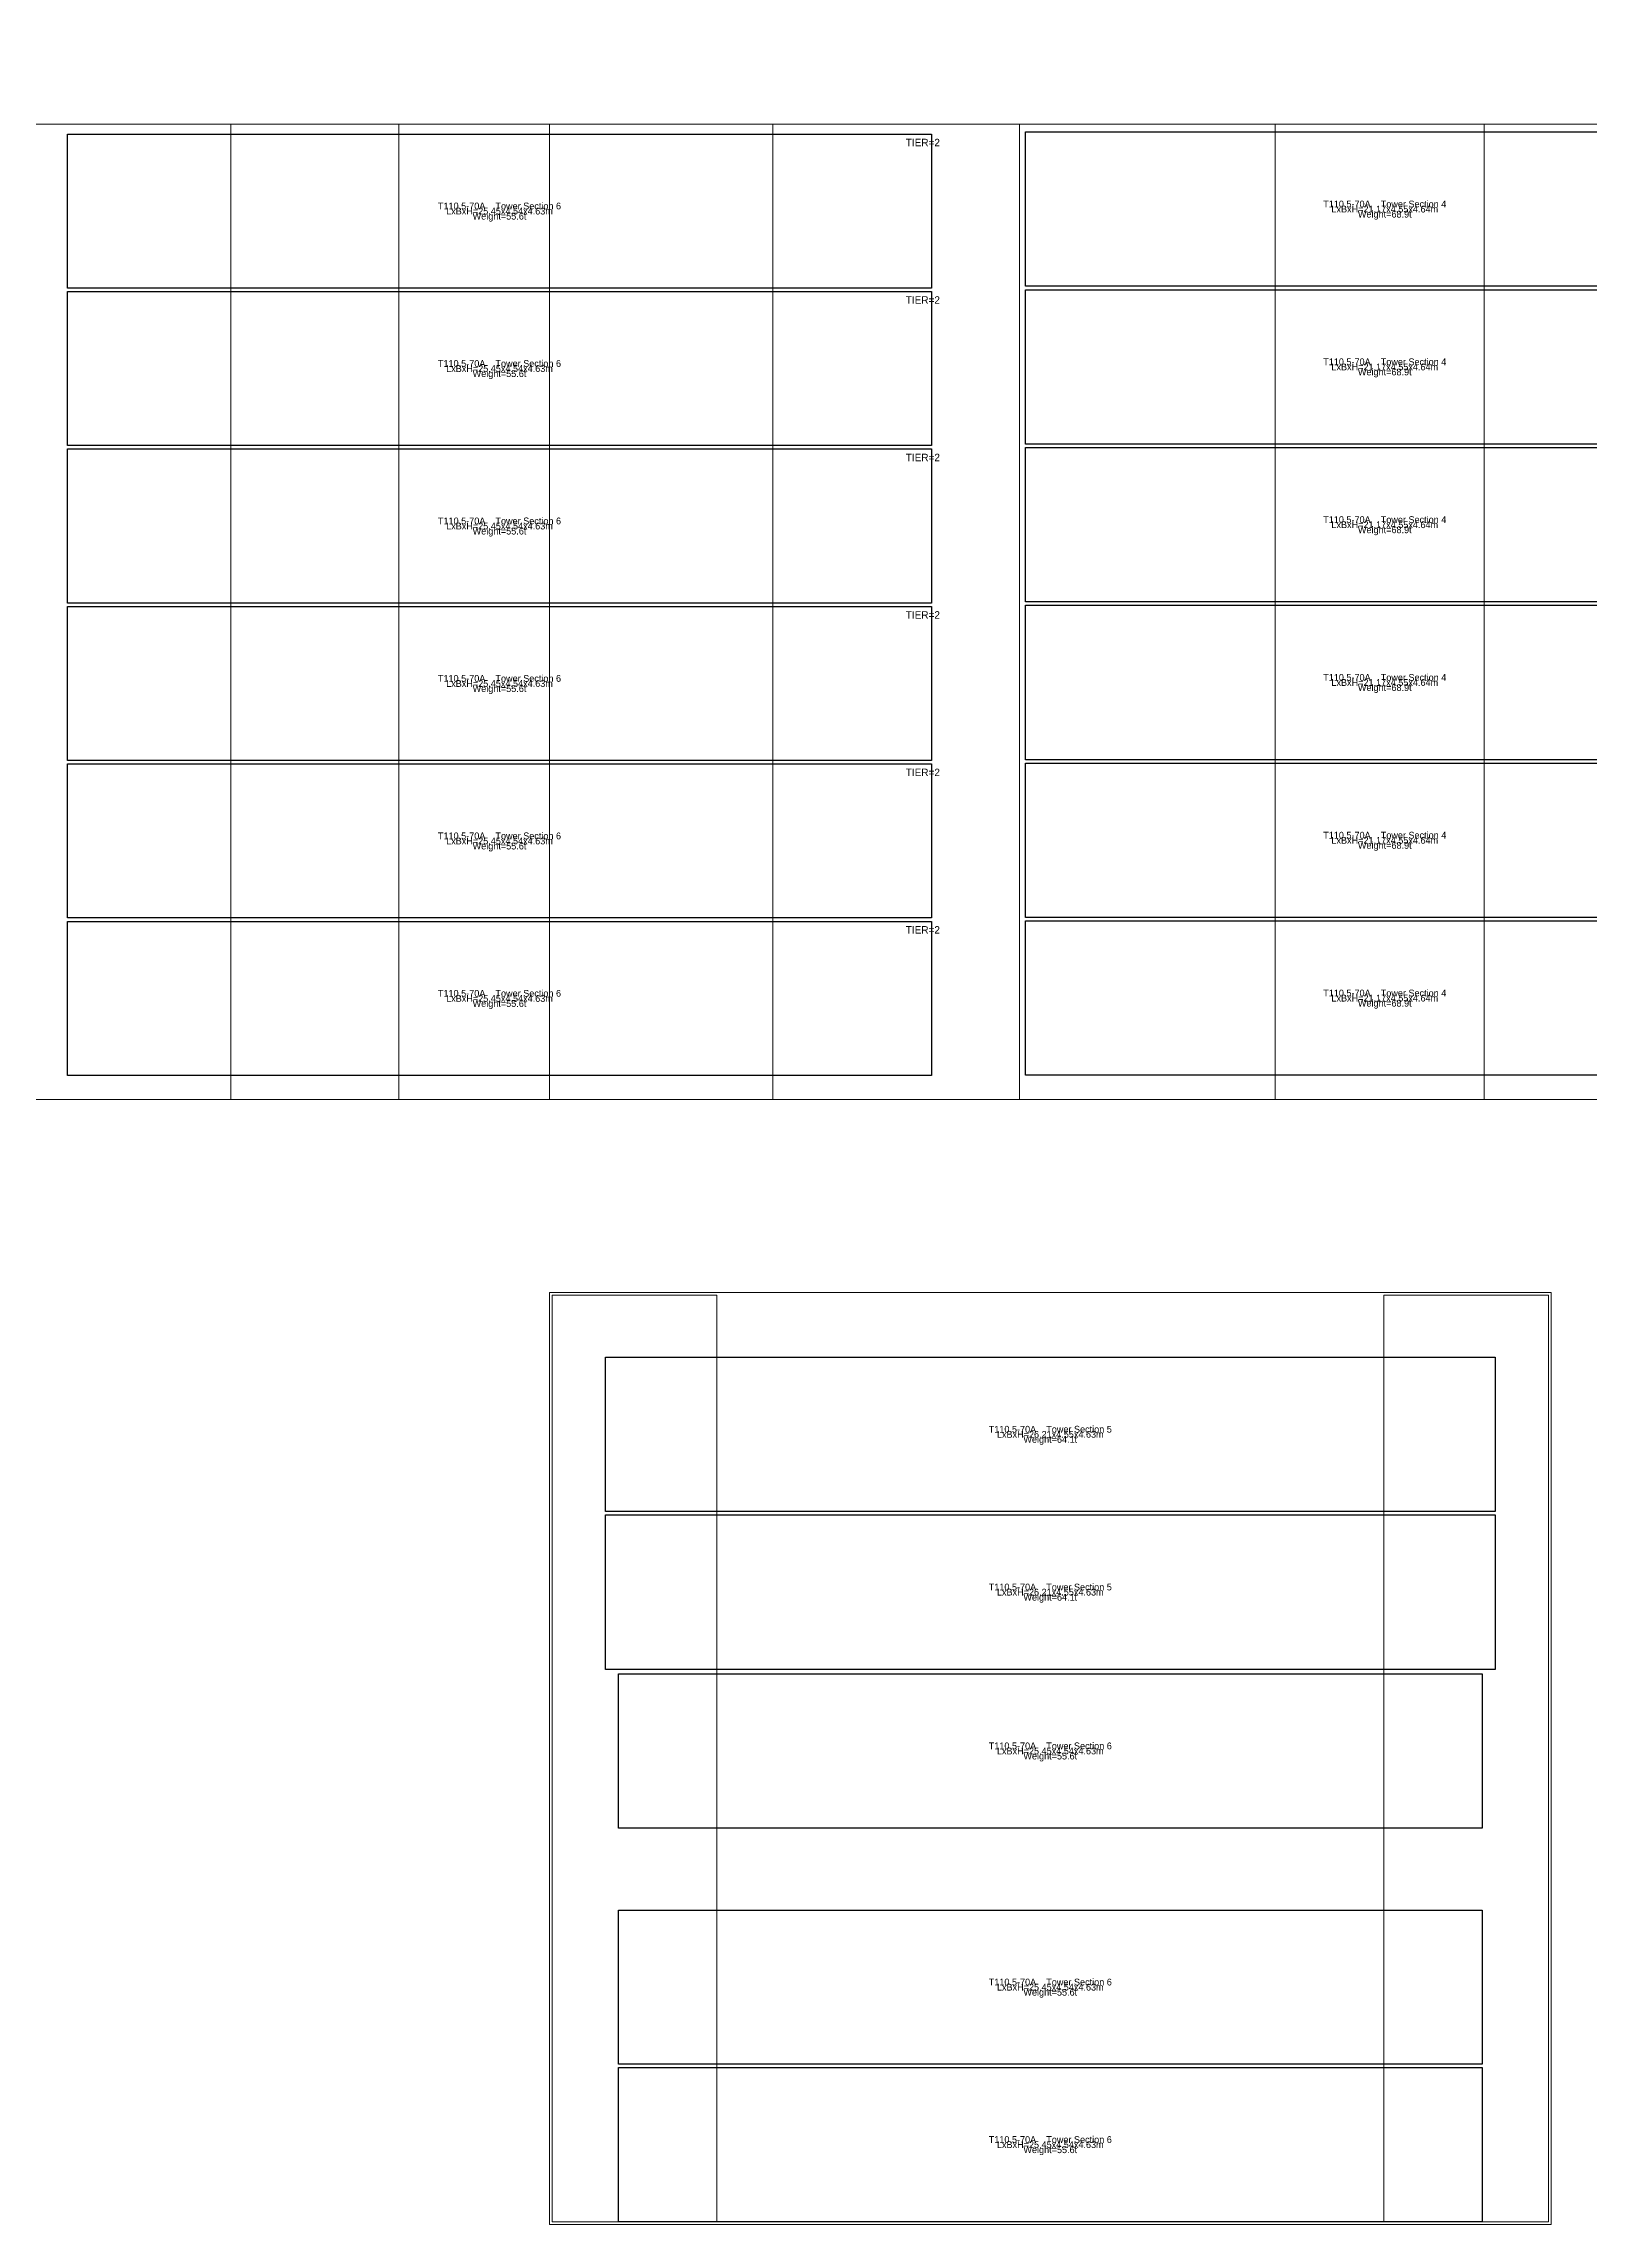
# Model space of a CAD drawing. Header units: millimetres. Extents: x -40149 to 129555, y 0 to 130562.
# Drawn here: x -14907 to 30640, y 66302 to 130562 of the extents above; entities that cross this region are included whole.
import ezdxf
from ezdxf.enums import TextEntityAlignment as Align

# ---------------------------------------------------------------- set-up
doc = ezdxf.new("R2010")
doc.units = ezdxf.units.MM
for name, color, linetype in [('BOUNDARY', 8, 'Continuous'), ('BYPASS', 140, 'Continuous'), ('COMP_4', 5, 'Continuous'), ('COMP_5', 30, 'Continuous'), ('COMP_6', 210, 'Continuous'), ('HATCH_COVER', 140, 'Continuous')]:
    doc.layers.add(name, color=color, linetype=linetype)

msp = doc.modelspace()

# ---------------------------------------------------------------- linework, layer by layer
at = {"layer": 'BOUNDARY', "lineweight": 15}
for points in [[(-40149, 98611), (-40149, 130562), (-29439, 130562), (-29439, 128188), (101283, 128188), (101283, 126720), (116469, 126720), (116469, 124520), (124009, 124520), (124009, 104631), (116469, 104631), (116469, 101695), (101283, 101695), (101283, 99453), (-29439, 99453), (-29439, 98611), (-40149, 98611)], [(0, 66302), (0, 93760), (29517, 93760), (29517, 66302), (0, 66302)]]:
    msp.add_lwpolyline(points, dxfattribs=at)
at = {"layer": 'BYPASS', "lineweight": 20}
for points in [[(77.91, 66381.11), (77.91, 93681), (4928, 93681), (4928, 66381.11), (77.91, 66381.11)], [(24581, 66381.11), (24581, 93681), (29431, 93681), (29431, 66381.11), (24581, 66381.11)]]:
    msp.add_lwpolyline(points, dxfattribs=at)
at = {"layer": 'COMP_4', "lineweight": 25}
for points in [[(14026, 123411), (14026, 127961), (35196, 127961), (35196, 123411), (14026, 123411)], [(14026, 118761), (14026, 123311), (35196, 123311), (35196, 118761), (14026, 118761)], [(14026, 114111), (14026, 118661), (35196, 118661), (35196, 114111), (14026, 114111)], [(14026, 109461), (14026, 114011), (35196, 114011), (35196, 109461), (14026, 109461)], [(14026, 104811), (14026, 109361), (35196, 109361), (35196, 104811), (14026, 104811)], [(14026, 100161), (14026, 104711), (35196, 104711), (35196, 100161), (14026, 100161)]]:
    msp.add_lwpolyline(points, dxfattribs=at)
at = {"layer": 'COMP_5', "lineweight": 25}
for points in [[(1650, 87307), (1650, 91857), (27860, 91857), (27860, 87307), (1650, 87307)], [(1650, 82657), (1650, 87207), (27860, 87207), (27860, 82657), (1650, 82657)]]:
    msp.add_lwpolyline(points, dxfattribs=at)
at = {"layer": 'COMP_6', "lineweight": 25}
for points in [[(-14199, 123357), (-14199, 127897), (11251, 127897), (11251, 123357), (-14199, 123357)], [(-14199, 118717), (-14199, 123257), (11251, 123257), (11251, 118717), (-14199, 118717)], [(-14199, 114077), (-14199, 118617), (11251, 118617), (11251, 114077), (-14199, 114077)], [(-14199, 109437), (-14199, 113977), (11251, 113977), (11251, 109437), (-14199, 109437)], [(-14199, 104797), (-14199, 109337), (11251, 109337), (11251, 104797), (-14199, 104797)], [(-14199, 100157), (-14199, 104697), (11251, 104697), (11251, 100157), (-14199, 100157)], [(2030, 77982), (2030, 82522), (27480, 82522), (27480, 77982), (2030, 77982)], [(2030, 71022), (2030, 75562), (27480, 75562), (27480, 71022), (2030, 71022)], [(2030, 66382), (2030, 70922), (27480, 70922), (27480, 66382), (2030, 66382)]]:
    msp.add_lwpolyline(points, dxfattribs=at)
at = {"layer": 'HATCH_COVER', "lineweight": 20}
for points in [[(-15673, 99453), (-15673, 128188), (-9393, 128188), (-9393, 99453), (-15673, 99453)], [(-9393, 99453), (-9393, 128188), (-4442, 128188), (-4442, 99453), (-9393, 99453)], [(0, 99453), (0, 128188), (6577, 128188), (6577, 99453), (0, 99453)], [(6577, 99453), (6577, 128188), (13847, 128188), (13847, 99453), (6577, 99453)], [(13847, 99453), (13847, 128188), (21382, 128188), (21382, 99453), (13847, 99453)], [(21382, 99453), (21382, 128188), (27538, 128188), (27538, 99453), (21382, 99453)]]:
    msp.add_lwpolyline(points, dxfattribs=at)

# ---------------------------------------------------------------- texts
at = {"layer": 'COMP_4'}
for s, p in [('T110.5-70A    Tower Section 4', (24611, 125836)), ('LxBxH=21.17x4.55x4.64m', (24611, 125686)), ('Weight=68.9t', (24611, 125536)), ('T110.5-70A    Tower Section 4', (24611, 121186)), ('LxBxH=21.17x4.55x4.64m', (24611, 121036)), ('Weight=68.9t', (24611, 120886)), ('T110.5-70A    Tower Section 4', (24611, 116536)), ('LxBxH=21.17x4.55x4.64m', (24611, 116386)), ('Weight=68.9t', (24611, 116236)), ('T110.5-70A    Tower Section 4', (24611, 111886)), ('LxBxH=21.17x4.55x4.64m', (24611, 111736)), ('Weight=68.9t', (24611, 111586)), ('T110.5-70A    Tower Section 4', (24611, 107236)), ('LxBxH=21.17x4.55x4.64m', (24611, 107086)), ('Weight=68.9t', (24611, 106936)), ('T110.5-70A    Tower Section 4', (24611, 102586)), ('LxBxH=21.17x4.55x4.64m', (24611, 102436)), ('Weight=68.9t', (24611, 102286))]:
    msp.add_text(s, height=200, dxfattribs=at).set_placement(p, align=Align.MIDDLE_CENTER)
at = {"layer": 'COMP_5'}
for s, p in [('T110.5-70A    Tower Section 5', (14755, 89732)), ('LxBxH=26.21x4.55x4.63m', (14755, 89582)), ('Weight=64.1t', (14755, 89432)), ('T110.5-70A    Tower Section 5', (14755, 85082)), ('LxBxH=26.21x4.55x4.63m', (14755, 84932)), ('Weight=64.1t', (14755, 84782))]:
    msp.add_text(s, height=200, dxfattribs=at).set_placement(p, align=Align.MIDDLE_CENTER)
at = {"layer": 'COMP_6', "color": 1}
for p in [(11001, 127647), (11001, 123007), (11001, 118367), (11001, 113727), (11001, 109087), (11001, 104447)]:
    msp.add_text('TIER=2', height=220, dxfattribs=at).set_placement(p, align=Align.MIDDLE_CENTER)
at = {"layer": 'COMP_6'}
for s, p in [('T110.5-70A    Tower Section 6', (-1474, 125777)), ('LxBxH=25.45x4.54x4.63m', (-1474, 125627)), ('Weight=55.6t', (-1474, 125477)), ('T110.5-70A    Tower Section 6', (-1474, 121137)), ('LxBxH=25.45x4.54x4.63m', (-1474, 120987)), ('Weight=55.6t', (-1474, 120837)), ('T110.5-70A    Tower Section 6', (-1474, 116497)), ('LxBxH=25.45x4.54x4.63m', (-1474, 116347)), ('Weight=55.6t', (-1474, 116197)), ('T110.5-70A    Tower Section 6', (-1474, 111857)), ('LxBxH=25.45x4.54x4.63m', (-1474, 111707)), ('Weight=55.6t', (-1474, 111557)), ('T110.5-70A    Tower Section 6', (-1474, 107217)), ('LxBxH=25.45x4.54x4.63m', (-1474, 107067)), ('Weight=55.6t', (-1474, 106917)), ('T110.5-70A    Tower Section 6', (-1474, 102577)), ('LxBxH=25.45x4.54x4.63m', (-1474, 102427)), ('Weight=55.6t', (-1474, 102277)), ('T110.5-70A    Tower Section 6', (14755, 80402)), ('LxBxH=25.45x4.54x4.63m', (14755, 80252)), ('Weight=55.6t', (14755, 80102)), ('T110.5-70A    Tower Section 6', (14755, 73442)), ('LxBxH=25.45x4.54x4.63m', (14755, 73292)), ('Weight=55.6t', (14755, 73142)), ('T110.5-70A    Tower Section 6', (14755, 68802)), ('LxBxH=25.45x4.54x4.63m', (14755, 68652)), ('Weight=55.6t', (14755, 68502))]:
    msp.add_text(s, height=200, dxfattribs=at).set_placement(p, align=Align.MIDDLE_CENTER)

doc.saveas('drawing.dxf')
